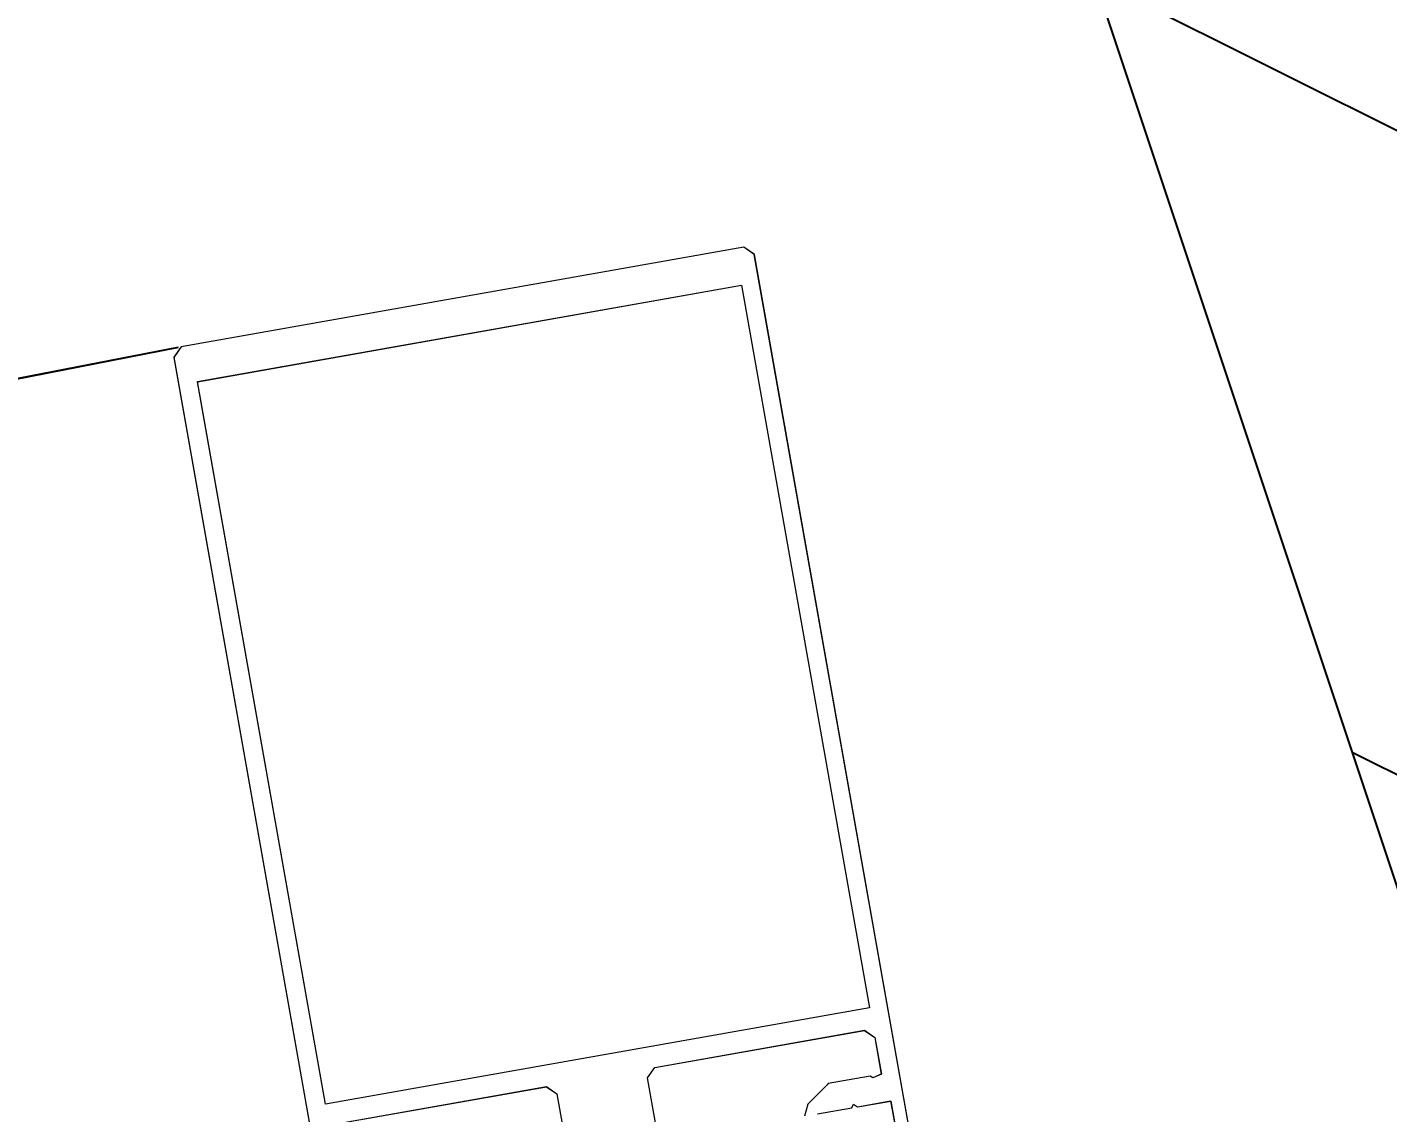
# Model space of a CAD drawing. Header units: millimetres. Extents: x -9318 to 9016603, y 0 to 838141.
# Drawn here: x 81105 to 81252.7, y 202796 to 202913.8 of the extents above; entities that cross this region are included whole.
import ezdxf
from ezdxf import colors
from ezdxf.entities.mleader import LeaderData, LeaderLine
from ezdxf.math import Vec2, Vec3

# ---------------------------------------------------------------- set-up
doc = ezdxf.new("R2010")
doc.units = ezdxf.units.MM
doc.layers.add('АР_Перегородки витражные', color=152, linetype='Continuous', lineweight=13)
doc.styles.add('ISOCPEUR', font='isocpeur.ttf', dxfattribs={"width": 0.7})

# ---------------------------------------------------------------- blocks, each defined once
blk = doc.blocks.new('_DotSmall')
at = {"color": 8, "linetype": 'ByBlock', "const_width": 0.5}
blk.add_lwpolyline([(-0.0625, 0, 1), (0.0625, 0, 1)], format="xyb", close=True, dxfattribs=at)
blk = doc.blocks.new('стойка витр.')
at = {"color": 8, "lineweight": 0, "ltscale": 100, "transparency": 33554687}
for points in [[(-12.4510803312005, 26.30097287951503), (-4.305940852005733, 4.821667629301373), (-4.8720624113339, 3.563811556159635), (-32.68827406296623, -6.984337978748954)], [(-29.14341260807123, -16.33238676948531), (-1.327200956468005, -5.784237234569446), (-0.06938087928574532, -6.350438765824947), (8.118987008783733, -27.94374036834779), (7.552865449426463, -29.20159644143132), (3.790811872313498, -30.62819989795389), (3.216969908826286, -29.80262791351561), (3.358505795680685, -29.48817839122057), (1.715760294842767, -25.15614305267809), (1.558535533695249, -25.08537510928727), (-0.902061547501944, -23.41060979175381), (-2.258247086545452, -23.27287612311193)], [(-1.739484192192322, -24.64089033441996), (-0.3993375533900689, -28.17495120693638), (0.02910832117777318, -28.2732586849088), (-0.1831955090747215, -28.74493296838773), (1.113700732850702, -32.16493950470613), (-3.560323662532028, -33.93737023214635)], [(-3.953589570330223, -35.65123370236688), (88.61521743849153, -0.5483364844694734), (89.18141896976158, 0.709483592720062), (67.18472618525266, 58.71630840156286), (65.92687011216185, 59.2824299609274), (-26.6419368966599, 24.17953274302999)]]:
    blk.add_lwpolyline(points, dxfattribs=at)
blk.add_lwpolyline([(63.8117502759269, 56.26367979055794), (85.07351613373612, 0.1949089383633691), (10.63088292890461, -28.03438542609365), (-10.63088292890461, 28.03438542610093)], close=True, dxfattribs=at)
blk = doc.blocks.new('A$Cae753e6d')
at = {"color": 8, "lineweight": 0, "ltscale": 100, "transparency": 33554687}
for points in [[(-42.57989575096872, -52.64996138155402), (-20.03402428305708, -48.24683397960325), (-18.8897597193718, -49.01712881213462), (-13.18760490964632, -78.2145691072219)], [(-3.375373831600882, -76.29827575852687), (-9.077528641326353, -47.10083546345413), (-8.307161059346981, -45.95661987662606), (14.35836730990559, -41.53012391332595), (15.50263187347446, -42.30041874587187), (16.2738300570054, -46.24927907524398), (15.36325110692997, -46.67555325481226), (15.07720018178225, -46.48297657507646), (10.53005534643307, -47.37101756536867), (10.43376700649969, -47.51404302792798), (8.367739864392206, -49.65668362136057), (8.00309199502226, -50.97016818966949)], [(9.439035672694445, -50.68973356715287), (13.14858219970483, -49.96527250629151), (13.31779031804763, -49.55956467997748), (13.746866705711, -49.84842969955935), (17.33669546828605, -49.14734908640094), (18.29484214261174, -54.05346462546731)], [(19.91774619743228, -54.73034607573936), (0.9417017695959657, 42.43501381140959), (-0.2025138172321022, 43.20538139344717), (-61.08969807066023, 31.31433385530545), (-61.8599929031916, 30.17006929169293), (-42.88394847535528, -66.99529059545603)]]:
    blk.add_lwpolyline(points, dxfattribs=at)
blk.add_lwpolyline([(-59.24152691301424, 27.57580246441648), (-0.3886317064752802, 39.06956068692671), (14.87165694439318, -39.06956068691215), (-43.98123826214578, -50.56331890943693)], close=True, dxfattribs=at)
at = {"layer": 'АР_Перегородки витражные', "color": 8, "rotation": 80.28340479355269}
blk.add_blockref('стойка витр.', (-14.5547906588763, -44.81643979817454), dxfattribs=at)
blk = doc.blocks.new('A$Ceb335dd1')
at = {"color": 8, "ltscale": 150}
blk.add_line((939.2791940482715, 285.504461263452), (-1091.35518126074, -147.8189515062243), dxfattribs=at)
at = {"color": 8, "ltscale": 100}
blk.add_blockref('A$Cae753e6d', (1000.672508358292, 254.2494225649168), dxfattribs=at)
blk = doc.blocks.new('A$C99cbc27b')
at = {"color": 8, "ltscale": 100, "rotation": 359}
blk.add_blockref('A$Ceb335dd1', (-1224.726875122171, -6398.015814709244), dxfattribs=at)

msp = doc.modelspace()

# ---------------------------------------------------------------- hatches: boundary and pattern name
at = {"ltscale": 100}
h = msp.add_hatch(dxfattribs=at)
h.set_pattern_fill('ANSI35', color=256, scale=500, angle=-71.5645431068729)
h.set_pattern_definition([(333.4354568931271, (-183300.6850149626, 1123806.401142842), (55.90070801889107, 111.8038945787967), []), (333.4354568931271, (-183272.7334217295, 1123722.548841684), (55.90070801889107, 111.8038945787967), [156.25, -31.25, 0, -31.25])])
h.paths.add_polyline_path([(81655.01764141477, 202881.4679868678), (81528.52317003417, 203260.9401844134), (81149.05097248859, 203134.4457130327), (81275.5454438692, 202754.9735154871)])

# ---------------------------------------------------------------- linework, layer by layer
msp.add_lwpolyline([(81528.52317003417, 203260.9401844134), (81655.01764141477, 202881.4679868678), (81275.5454438692, 202754.9735154871), (81149.05097248859, 203134.4457130327)], close=True, dxfattribs=at)
at = {"lineweight": 18, "ltscale": 100}
for centre, radius, start, end in [((78511.92725295515, 211909.8533069849), 9144.28346907419, 272.8206375216794, 356.2887310665424), ((78519.59467545024, 211891.8636797834), 9778.654617052323, 272.592547965165, 356.6353913737287)]:
    msp.add_arc(centre, radius, start, end, dxfattribs=at)

# ---------------------------------------------------------------- block references
at = {"ltscale": 100}
msp.add_blockref('A$C99cbc27b', (81402.03430695168, 209007.9568499502), dxfattribs=at)
at = {"ltscale": 100, "rotation": 359}
msp.add_blockref('A$Ceb335dd1', (80177.3061937401, 202609.9495312643), dxfattribs=at)

# ---------------------------------------------------------------- leaders
ml = msp.add_multileader_mtext('Standard')
ml.set_content('+13,200', color=8, style='ISOCPEUR')
ml.set_leader_properties(color=8, linetype='Continuous', lineweight=-1)
ml.set_arrow_properties(name='DOTSMALL')
ml.build(insert=Vec2(0, 0))
ml.multileader.update_dxf_attribs({"has_text_frame": 1, "text_left_attachment_type": 4, "text_right_attachment_type": 4, "dogleg_length": 100, "arrow_head_size": 180})
ctx = ml.context
ctx.base_point, ctx.char_height, ctx.arrow_head_size, ctx.landing_gap_size, ctx.plane_origin = Vec3(93068.62556947558, 826103.473130975), 250, 180, 50, Vec3(90907.41319940728, 825512.2275574898)
ctx.left_attachment, ctx.right_attachment = 4, 4
notes = []
notes.append((ctx, [(0, (0, 0, 0), (0, 0), (1, 0), 1, [])]))
ctx.mtext.insert, ctx.mtext.width, ctx.mtext.line_spacing_style, ctx.mtext.flow_direction = Vec3(93118.62556947558, 826436.8064643084), 852.6970314602484, 2, 5
ml = msp.add_multileader_mtext('Standard')
ml.set_content('+11,550', color=8, style='ISOCPEUR')
ml.set_leader_properties(color=8, linetype='Continuous', lineweight=-1)
ml.set_arrow_properties(name='DOTSMALL')
ml.build(insert=Vec2(0, 0))
ml.multileader.update_dxf_attribs({"has_text_frame": 1, "text_left_attachment_type": 4, "text_right_attachment_type": 4, "dogleg_length": 100, "arrow_head_size": 180})
ctx = ml.context
ctx.base_point, ctx.char_height, ctx.arrow_head_size, ctx.landing_gap_size, ctx.plane_origin = Vec3(88068.62556947558, 825358.473130975), 250, 180, 50, Vec3(85907.41319940728, 824767.2275574898)
ctx.left_attachment, ctx.right_attachment = 4, 4
notes.append((ctx, [(0, (0, 0, 0), (0, 0), (1, 0), 1, [])]))
ctx.mtext.insert, ctx.mtext.width, ctx.mtext.line_spacing_style, ctx.mtext.flow_direction = Vec3(88118.62556947558, 825691.8064643084), 852.6970314602484, 2, 5
ml = msp.add_multileader_mtext('Standard')
ml.set_content('+13,700', color=8, style='ISOCPEUR')
ml.set_leader_properties(color=8, linetype='Continuous', lineweight=-1)
ml.set_arrow_properties(name='DOTSMALL')
ml.build(insert=Vec2(0, 0))
ml.multileader.update_dxf_attribs({"has_text_frame": 1, "text_left_attachment_type": 4, "text_right_attachment_type": 4, "dogleg_length": 100, "arrow_head_size": 180})
ctx = ml.context
ctx.base_point, ctx.char_height, ctx.arrow_head_size, ctx.landing_gap_size, ctx.plane_origin = Vec3(118053.0701716996, 658154.3279681127), 250, 180, 50, Vec3(117803.7041394711, 657493.5059095523)
ctx.left_attachment, ctx.right_attachment = 4, 4
notes.append((ctx, [(0, (0, 0, 0), (0, 0), (1, 0), 1, [])]))
ctx.mtext.insert, ctx.mtext.width, ctx.mtext.line_spacing_style, ctx.mtext.flow_direction = Vec3(118103.0701716996, 658487.661301446), 852.6970314602484, 2, 5
ml = msp.add_multileader_mtext('Standard')
ml.set_content('+15,850', color=8, style='ISOCPEUR')
ml.set_leader_properties(color=8, linetype='Continuous', lineweight=-1)
ml.set_arrow_properties(name='DOTSMALL')
ml.build(insert=Vec2(0, 0))
ml.multileader.update_dxf_attribs({"has_text_frame": 1, "text_left_attachment_type": 4, "text_right_attachment_type": 4, "dogleg_length": 100, "arrow_head_size": 180})
ctx = ml.context
ctx.base_point, ctx.char_height, ctx.arrow_head_size, ctx.landing_gap_size, ctx.plane_origin = Vec3(116043.2934024676, 652621.2743915976), 250, 180, 50, Vec3(116522.4102328401, 649668.817626324)
ctx.left_attachment, ctx.right_attachment = 4, 4
notes.append((ctx, [(0, (0, 0, 0), (0, 0), (1, 0), 1, [])]))
ctx.mtext.insert, ctx.mtext.width, ctx.mtext.line_spacing_style, ctx.mtext.flow_direction = Vec3(116093.2934024676, 652954.607724931), 852.6970314602484, 2, 5
ml = msp.add_multileader_mtext('Standard')
ml.set_content('+9,800', color=8, style='ISOCPEUR')
ml.set_leader_properties(color=8, linetype='Continuous', lineweight=-1)
ml.set_arrow_properties(name='DOTSMALL')
ml.build(insert=Vec2(0, 0))
ml.multileader.update_dxf_attribs({"has_text_frame": 1, "text_left_attachment_type": 4, "text_right_attachment_type": 4, "dogleg_length": 100, "arrow_head_size": 180})
ctx = ml.context
ctx.base_point, ctx.char_height, ctx.arrow_head_size, ctx.landing_gap_size, ctx.plane_origin = Vec3(118053.0701716994, 538154.3279681127), 250, 180, 50, Vec3(117803.7041394708, 537493.5059095523)
ctx.left_attachment, ctx.right_attachment = 4, 4
notes.append((ctx, [(0, (0, 0, 0), (0, 0), (1, 0), 1, [])]))
ctx.mtext.insert, ctx.mtext.width, ctx.mtext.line_spacing_style, ctx.mtext.flow_direction = Vec3(118103.0701716994, 538487.661301446), 852.6970314602484, 2, 5
ml = msp.add_multileader_mtext('Standard')
ml.set_content('+11,750', color=8, style='ISOCPEUR')
ml.set_leader_properties(color=8, linetype='Continuous', lineweight=-1)
ml.set_arrow_properties(name='DOTSMALL')
ml.build(insert=Vec2(0, 0))
ml.multileader.update_dxf_attribs({"has_text_frame": 1, "text_left_attachment_type": 4, "text_right_attachment_type": 4, "dogleg_length": 100, "arrow_head_size": 180})
ctx = ml.context
ctx.base_point, ctx.char_height, ctx.arrow_head_size, ctx.landing_gap_size, ctx.plane_origin = Vec3(116043.2934024674, 532621.2743915976), 250, 180, 50, Vec3(116522.4102328399, 529668.817626324)
ctx.left_attachment, ctx.right_attachment = 4, 4
notes.append((ctx, [(0, (0, 0, 0), (0, 0), (1, 0), 1, [])]))
ctx.mtext.insert, ctx.mtext.width, ctx.mtext.line_spacing_style, ctx.mtext.flow_direction = Vec3(116093.2934024674, 532954.607724931), 852.6970314602484, 2, 5
ml = msp.add_multileader_mtext('Standard')
ml.set_content('+7,850', color=8, style='ISOCPEUR')
ml.set_leader_properties(color=8, linetype='Continuous', lineweight=-1)
ml.set_arrow_properties(name='DOTSMALL')
ml.build(insert=Vec2(0, 0))
ml.multileader.update_dxf_attribs({"has_text_frame": 1, "text_left_attachment_type": 4, "text_right_attachment_type": 4, "dogleg_length": 100, "arrow_head_size": 180})
ctx = ml.context
ctx.base_point, ctx.char_height, ctx.arrow_head_size, ctx.landing_gap_size, ctx.plane_origin = Vec3(82569.71048905759, 434646.780656813), 250, 180, 50, Vec3(82488.31703920837, 433379.2164646827)
ctx.left_attachment, ctx.right_attachment = 4, 4
notes.append((ctx, [(0, (0, 0, 0), (0, 0), (1, 0), 1, [])]))
ctx.mtext.insert, ctx.mtext.width, ctx.mtext.line_spacing_style, ctx.mtext.flow_direction = Vec3(82619.71048905759, 434980.1139901463), 595.567755797904, 2, 5
for ctx, leaders in notes:
    for number, flags, end, landing, length, lines in leaders:
        leader = LeaderData()
        leader.index, (leader.has_last_leader_line, leader.has_dogleg_vector, leader.attachment_direction) = number, flags
        leader.last_leader_point, leader.dogleg_vector, leader.dogleg_length = Vec3(end), Vec3(landing), length
        for number, points, colour, breaks in lines:
            line = LeaderLine()
            line.index, line.vertices, line.color, line.breaks = number, Vec3.list(points), colors.encode_raw_color(colour), breaks
            leader.lines.append(line)
        ctx.leaders.append(leader)

doc.saveas('drawing.dxf')
